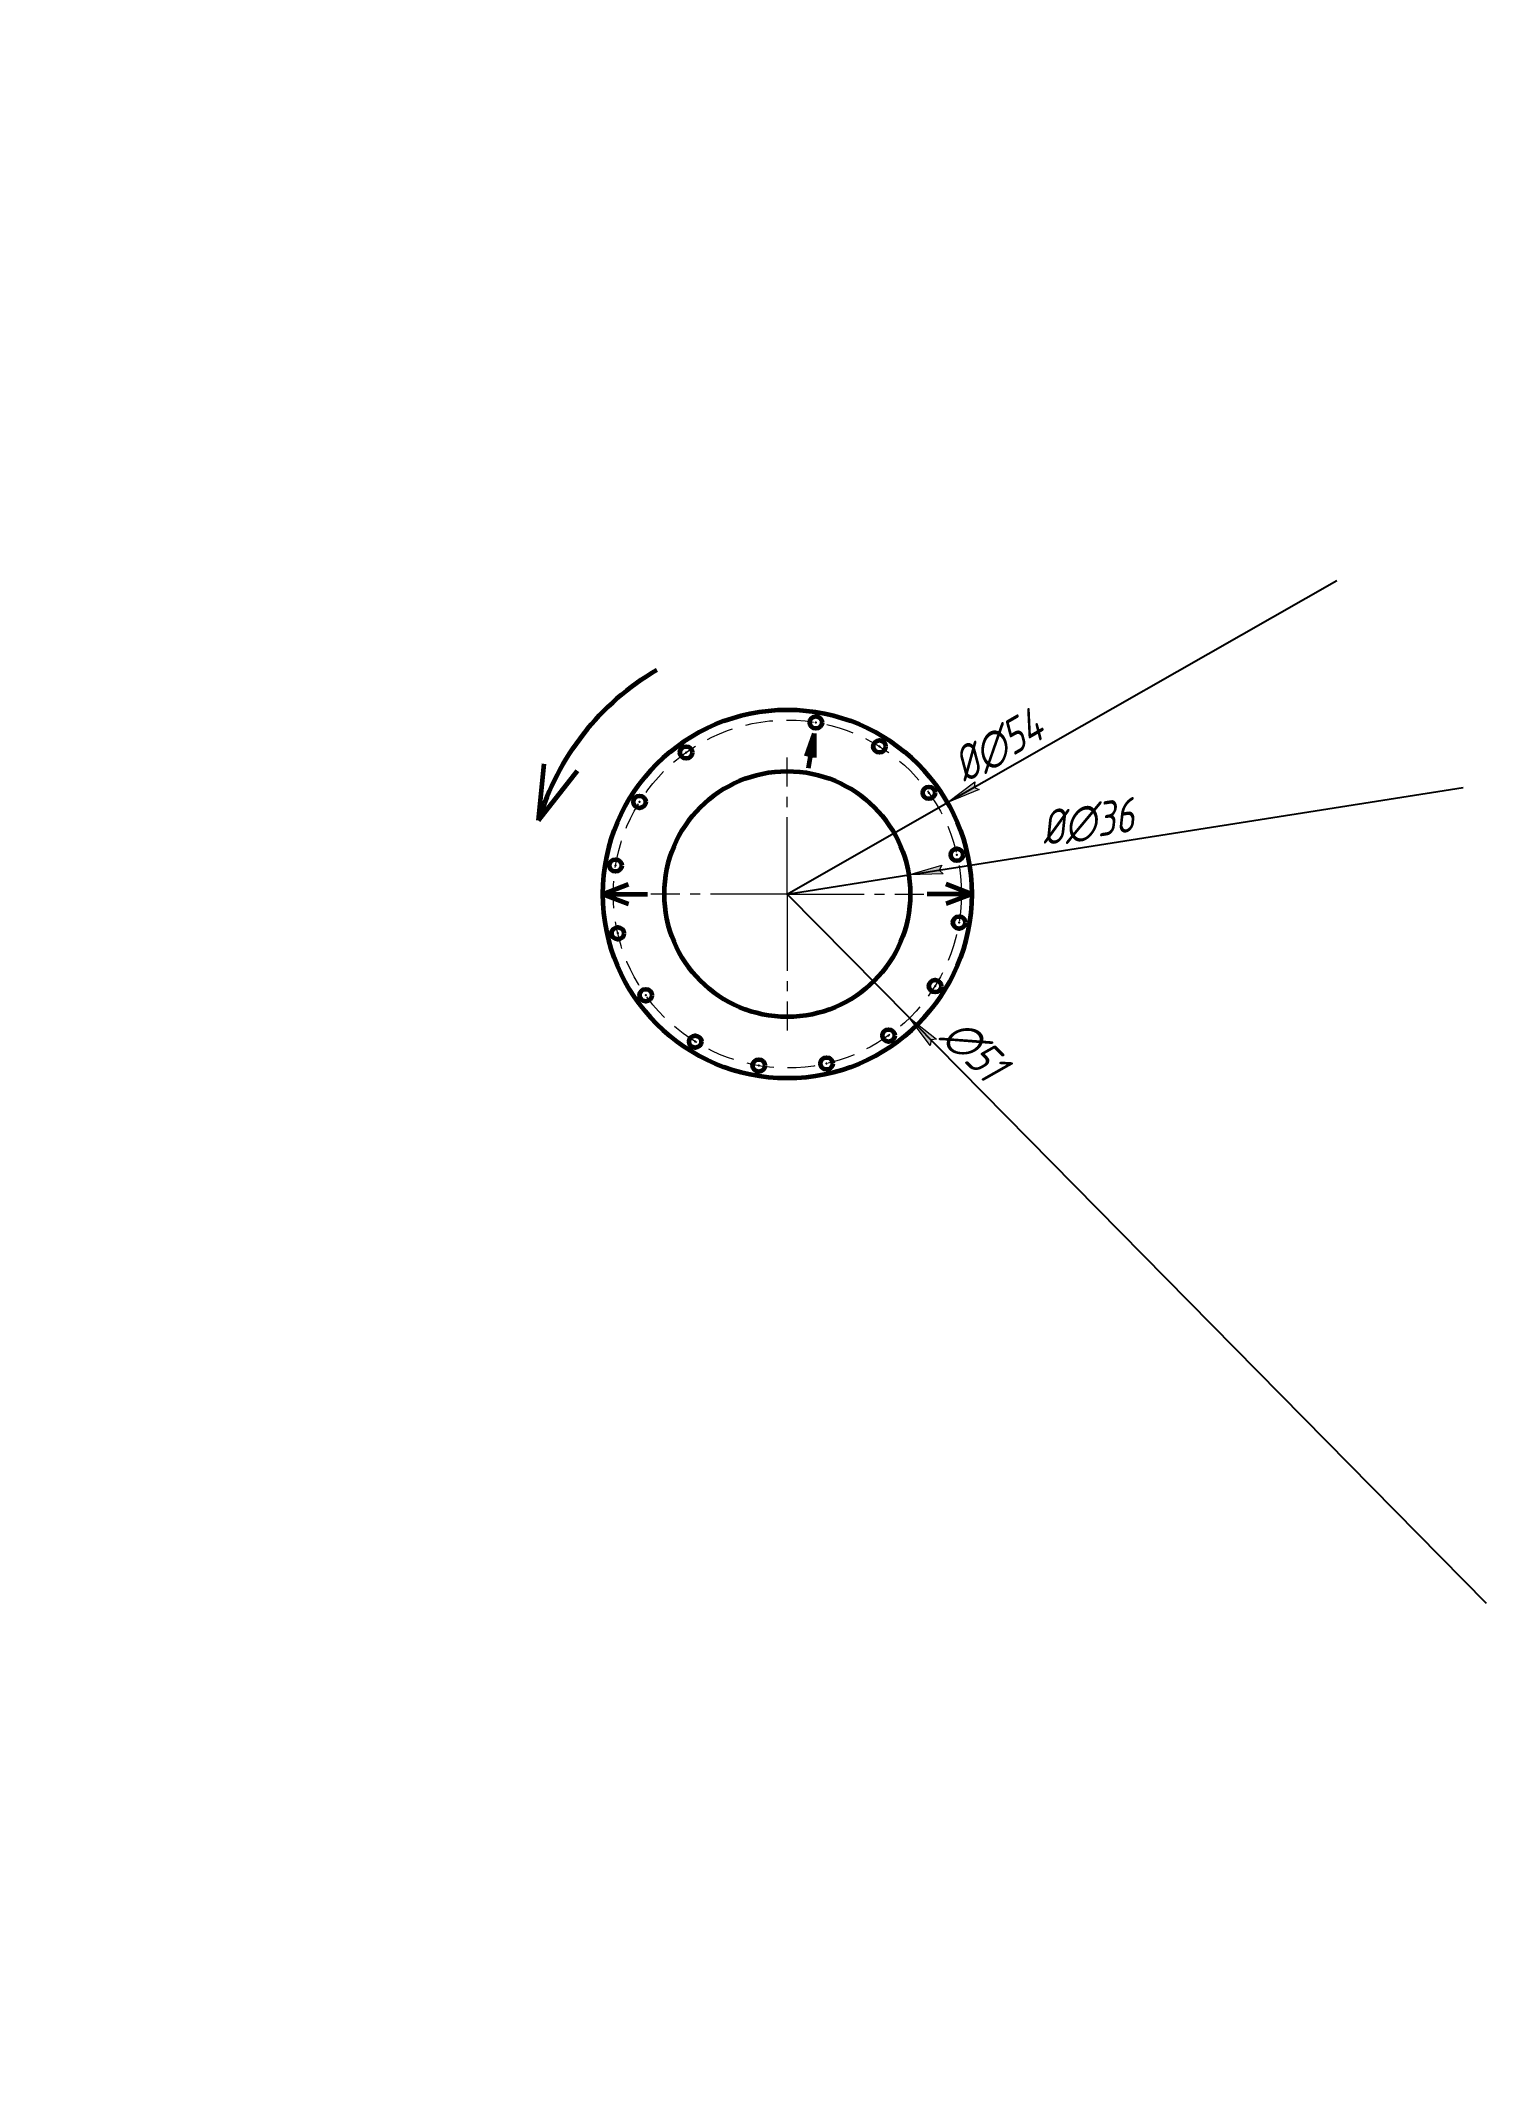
# Model space of a CAD drawing. Header units: millimetres. Extents: x 0 to 210, y 0 to 297.
import ezdxf

# ---------------------------------------------------------------- set-up
doc = ezdxf.new("R2010")
doc.units = ezdxf.units.MM
for name, pattern in [('K5LT_AXLED', [15.75, 11.25, -1.5, 1.5, -1.5]), ('K5LT_BASIC', [0]), ('K5LT_DASHED', [6, 4, -2]), ('K5LT_THIN', [0])]:
    doc.linetypes.add(name, pattern=pattern)
doc.styles.add('KDIMTEXTSTYLE', font='GOST_AU.SHX', dxfattribs={"width": 0.96, "oblique": 15, "height": 5})
doc.dimstyles.new('KDIMSTYLE (1.00)', dxfattribs={"dimtxt": 5, "dimasz": 1, "dimexe": 2, "dimexo": 0, "dimgap": 1, "dimtad": 1, "dimtxsty": 'KDIMTEXTSTYLE', "dimsah": 1, "dimcen": 0, "dimdle": 1, "dimadec": 0, "dimazin": 0, "dimtfac": 0.667, "dimtmove": 0, "dimatfit": 3, "dimfxl": 1, "dimtvp": 1, "dimtolj": 1, "dimtzin": 0, "dimarcsym": 0})

# ---------------------------------------------------------------- blocks, each defined once
blk = doc.blocks.new('U0')
at = {"color": 30, "linetype": 'K5LT_AXLED', "lineweight": 18, "true_color": 0xff8000}
for q in [(109.3661714512262, 191.9415266568908), (89.3661714512262, 171.9415266568908), (129.3661714512262, 171.9415266568908), (109.3661714512262, 151.9415266568908)]:
    blk.add_line((109.3661714512262, 171.9415266568908), q, dxfattribs=at)
blk = doc.blocks.new('KDIMARROW_01')
blk.add_hatch(color=0).paths.add_polyline_path([(0, 0), (-5, 0.658262491226197), (-4.5, 6e-16), (-5, -0.6582624912261956)])
at = {"color": 0, "linetype": 'K5LT_THIN', "lineweight": 18}
for p, q in [((-4.5, 6e-16), (-5, 0.658262491226197)), ((-5, 0.658262491226197), (0, 0)), ((0, 0), (-5, -0.6582624912261956)), ((-5, -0.6582624912261956), (-4.5, 6e-16)), ((0, 0), (-1, 0))]:
    blk.add_line(p, q, dxfattribs=at)

msp = doc.modelspace()

# ---------------------------------------------------------------- linework, layer by layer
at = {"color": 5, "linetype": 'K5LT_BASIC', "lineweight": 60, "true_color": 0x0000ff}
for p, q in [((113.2806072370098, 195.4812423744928), (112.1375446974171, 192.1393420230079)), ((113.2806072370098, 195.4812423744928), (112.4358018893603, 190.4009501411641)), ((113.2806072370098, 195.4812423744928), (113.2806072370098, 191.9492613540632)), ((72.94955243759713, 182.6968045531183), (73.73295680430986, 191.0334097489276)), ((72.94955243759713, 182.6968045531183), (78.62347864424288, 189.9685108939776)), ((82.3661714512262, 171.9415266568908), (86.09060922148205, 173.4004863189417)), ((136.3661714512262, 171.9415266568908), (132.6417336809703, 173.4004863189417)), ((82.3661714512262, 171.9415266568908), (86.09060922148205, 170.4825669948399)), ((82.3661714512262, 171.9415266568908), (88.8993074784643, 171.9415266568908)), ((136.3661714512262, 171.9415266568908), (129.8330354239881, 171.9415266568908)), ((136.3661714512262, 171.9415266568908), (132.6417336809703, 170.4825669948399))]:
    msp.add_line(p, q, dxfattribs=at)
for centre, radius in [((109.3661714512262, 171.9415266568908), 26.99999999999999), ((113.5481603366507, 197.0901904450633), 0.9), ((94.54049344855933, 192.6814300590186), 0.9), ((122.853802365513, 193.5754845400042), 0.9), ((109.3661714512262, 171.9415266568908), 18), ((130.1060748533539, 186.7672046595577), 0.9), ((87.73221356811281, 185.4291575711777), 0.9), ((134.2008850559134, 177.7018496983109), 0.9), ((84.21750766305377, 176.1235155423153), 0.9), ((84.53145784653901, 166.1812036154708), 0.9), ((134.5148352393986, 167.7595377714663), 0.9), ((88.62626804909841, 157.115848654224), 0.9), ((131.0001293343396, 158.4538957426039), 0.9), ((124.191849453893, 151.2016232547631), 0.9), ((95.87854053693925, 150.3075687737775), 0.9), ((105.1841825658016, 146.7928628687184), 0.9), ((115.1264944926462, 147.1068130522036), 0.9)]:
    msp.add_circle(centre, radius, dxfattribs=at)
at = {"color": 7, "linetype": 'K5LT_DASHED', "lineweight": 18}
msp.add_circle((109.3661714512262, 171.9415266568908), 25.49400559677413, dxfattribs=at)
at = {"color": 5, "linetype": 'K5LT_BASIC', "lineweight": 60, "true_color": 0x0000ff}
msp.add_arc((109.3661714512262, 171.9415266568908), 37.97164920054021, 120.1849624847193, 163.5460306469314, dxfattribs=at)
for p in [(113.5481603366507, 197.0901904450633), (122.853802365513, 193.5754845400042), (94.54049344855933, 192.6814300590186), (87.73221356811281, 185.4291575711777), (130.1060748533539, 186.7672046595577), (84.21750766305377, 176.1235155423153), (134.2008850559134, 177.7018496983109), (109.3661714512262, 171.9415266568908), (134.5148352393986, 167.7595377714663), (84.53145784653901, 166.1812036154708), (131.0001293343396, 158.4538957426039), (88.62626804909841, 157.115848654224), (95.87854053693925, 150.3075687737775), (124.191849453893, 151.2016232547631), (105.1841825658016, 146.7928628687184), (115.1264944926462, 147.1068130522036)]:
    msp.add_point(p)

# ---------------------------------------------------------------- block references
msp.add_blockref('U0', (0, 0))

# ---------------------------------------------------------------- dimensions: what is measured, and where the dimension line sits
at = {"color": 7}
for center, radius, location in [((109.36617145122621, 171.9415266568908), 26.999999999999993, (141.9074031076037, 190.5257555220674)), ((109.3661714512262, 171.9415266568908), 17.999999999999996, (153.8046767933482, 178.9596980172925))]:
    msp.add_diameter_dim(center=center, radius=radius, location=location, dimstyle='KDIMSTYLE (1.00)', override={"dimpost": '\\H5.0;\\W0.965;\\Q15;∅<>', "dimblk1": 'KDIMARROW_01', "dimblk2": 'KDIMARROW_01', "dimclrt": 7, "dimatfit": 2, "dimtolj": 1}, dxfattribs=at).render()
msp.add_diameter_dim(center=(109.3661714512262, 171.94152665689086), radius=25.494005596774137, location=(134.2327759557491, 146.6914241841772), text='\\H5.0;\\W0.965;\\Q15;∅\\H5.0;\\W0.965;\\Q15;\\Q15;51', dimstyle='KDIMSTYLE (1.00)', override={"dimblk1": 'KDIMARROW_01', "dimblk2": 'KDIMARROW_01', "dimclrt": 7, "dimatfit": 2, "dimtolj": 1}, dxfattribs=at).render()

doc.saveas('drawing.dxf')
